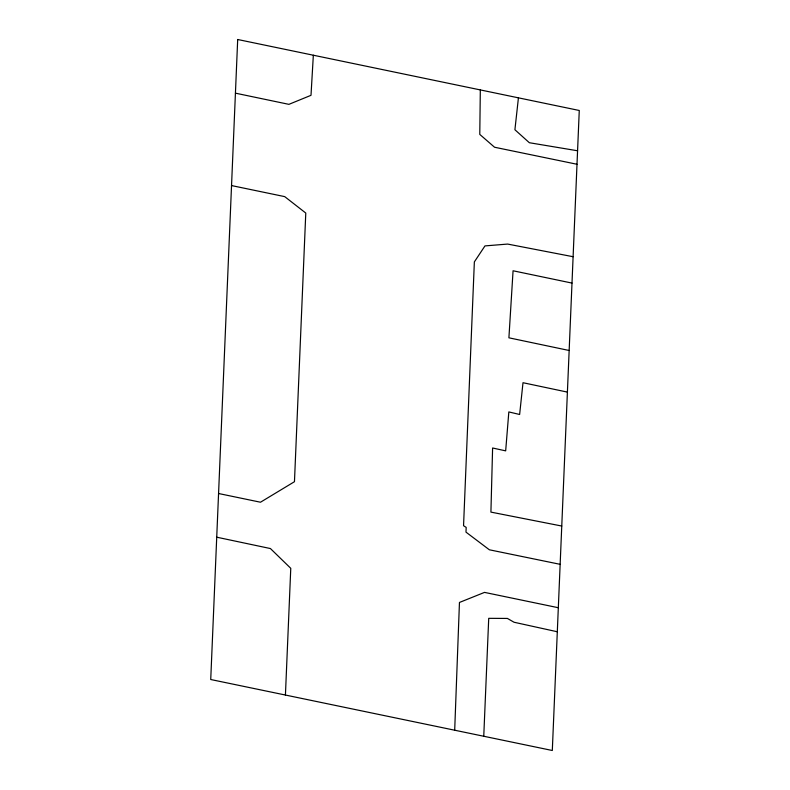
<?xml version="1.0" encoding="UTF-8"?>
<svg xmlns="http://www.w3.org/2000/svg" width="790" height="790" viewBox="0 0 790 790"><rect width="100%" height="100%" fill="white"/><g stroke="black" fill="none" stroke-linecap="round" stroke-linejoin="round"><path stroke-width="1.19" d="M480.32 89.922L479.777 134.399L494.55 147.236L577.006 164.261M454.694 730.217L459.454 602.454L484.527 592.391L558.323 607.727M285.427 695.042L290.769 568.326L270.417 548.546L216.727 537.19M483.757 736.25L488.724 618.333L507.407 618.432L514.053 622.244L557.315 631.763M313.344 55.221L311.003 95.314L288.903 104.349L235.43 93.161M518.428 97.832L514.912 129.748L529.349 142.723L577.569 150.772M573.106 256.72L507.644 244.071L484.971 245.907L474.356 261.905L463.552 525.735L466.179 527.384L465.982 532.134L489.365 549.791L560.149 564.327M561.769 526.041L490.916 512.108L492.604 447.989L505.669 450.863L508.829 411.926L519.632 414.483L523 382.716L567.408 392.107M231.539 185.571L284.706 196.621L305.779 213.043L294.463 481.703L260.493 502.223L218.563 493.513M572 283.087L513.065 270.772L508.908 337.814L569.156 350.493M237.691 39.5L210.733 679.519L552.309 750.5L579.268 110.481L237.691 39.5"/></g></svg>
